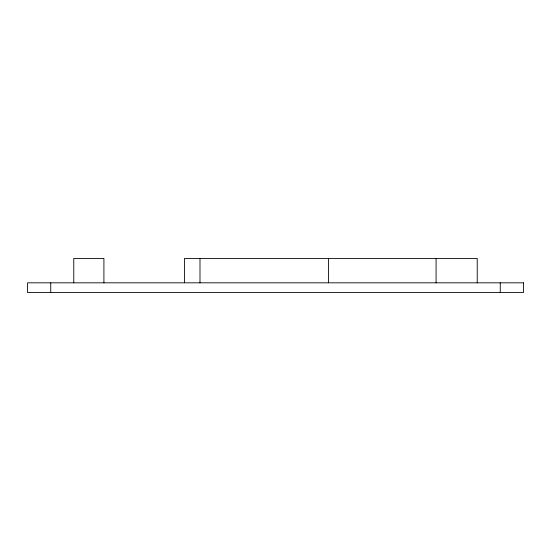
<?xml version="1.0" encoding="UTF-8"?>
<svg xmlns="http://www.w3.org/2000/svg" width="551" height="551" viewBox="0 0 551 551"><rect width="100%" height="100%" fill="white"/><g stroke="black" fill="none" stroke-linecap="round" stroke-linejoin="round"><path stroke-width="0.83" d="M500.267 282.821L500.267 292.581M477.228 282.821L477.228 258.419L184.495 258.419L184.495 282.821M436.082 258.419L436.082 282.821M328.458 258.419L328.458 282.821M199.992 258.419L199.992 282.821M103.912 282.821L103.912 258.419L73.772 258.419L73.772 282.821M50.733 282.821L50.733 292.581M523.45 282.821L27.55 282.821L27.55 292.581L523.45 292.581L523.45 282.821"/></g></svg>
